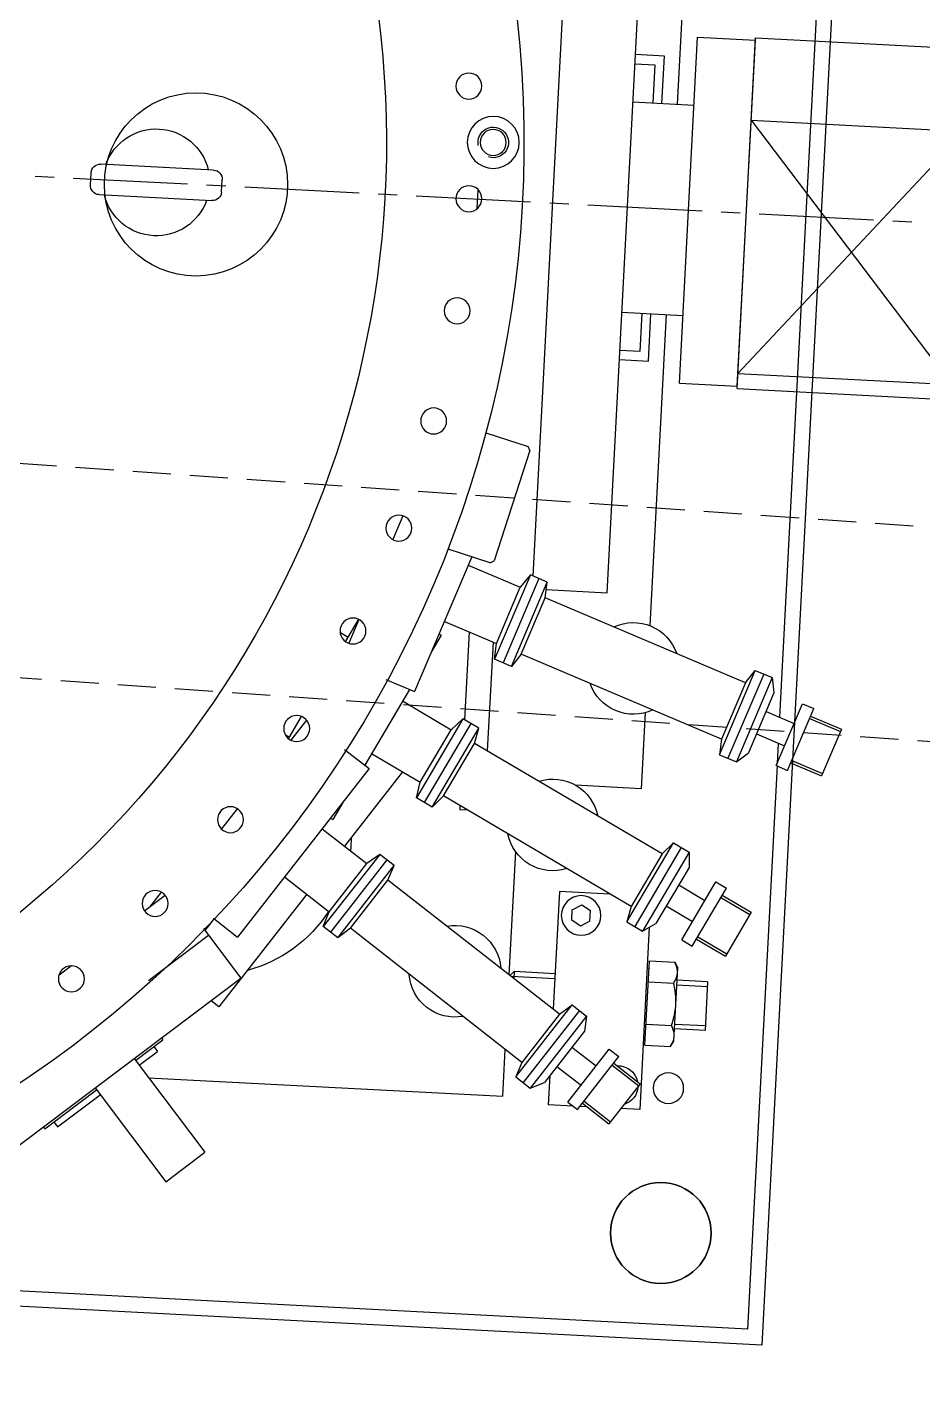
# Model space of a CAD drawing. Extents: x -50 to 48714, y -13211 to 6743.
# Drawn here: x 24393.5 to 24686.8, y -784.2 to -338.9 of the extents above; entities that cross this region are included whole.
import ezdxf

# ---------------------------------------------------------------- set-up
doc = ezdxf.new("R2010")
doc.units = 0
doc.header["$LTSCALE"] = 50
doc.linetypes.add('UE46_01$0$GESTRICHELT2', pattern=[0.375, 0.25, -0.125])
doc.linetypes.add('UE46_01$0$MITTE2', pattern=[1.125, 0.75, -0.125, 0.125, -0.125])
doc.layers.get('0').update_dxf_attribs({"linetype": 'CONTINUOUS'})
for name, color, linetype in [('UE46_01$0$0N', 7, 'CONTINUOUS'), ('UE46_01$0$BETON', 9, 'CONTINUOUS'), ('UE46_01$0$MITTE2', 5, 'UE46_01$0$MITTE2'), ('UE46_01$0$VERDECKT2', 7, 'UE46_01$0$GESTRICHELT2')]:
    doc.layers.add(name, color=color, linetype=linetype)

# ---------------------------------------------------------------- blocks, each defined once
blk = doc.blocks.new('UE46_01$0$GK_UE46PGM_O')
for p, q in [((-409, 164.26), (-409, -164.26)), ((-365, 136.59), (-365, 34.5)), ((-350.5, -126.5), (-350.5, 126.5)), ((-326, -122.35), (-326, 122.35)), ((-370.5, 56.75), (-389.5, 56.75)), ((-389.5, -56.75), (-389.5, 56.75)), ((-370.5, -56.75), (-370.5, 56.75)), ((-360, 50), (-350.5, 50)), ((-360, 34.5), (-360, 50)), ((-350.5, 47), (-357, 47)), ((-357, 47), (-357, 34.5)), ((-350.5, 34.5), (-370.5, 34.5)), ((-214.5, 5), (-177.5, 5)), ((-301.4, -3.08), (-301.4, 3.08)), ((-217.5, -2), (-217.5, 2)), ((-174.5, -2), (-174.5, 2)), ((-177.5, -5), (-214.5, -5)), ((-350.5, -34.5), (-370.5, -34.5)), ((-365, -34.5), (-365, -136.59)), ((-360, -50), (-360, -34.5)), ((-357, -34.5), (-357, -47)), ((-357, -47), (-350.5, -47)), ((-350.5, -50), (-360, -50)), ((-370.5, -56.75), (-389.5, -56.75)), ((-322.8, -81.29), (-322.09, -80.07)), ((-308.05, -76.3), (-322.09, -80.07)), ((-322.8, -81.29), (-312.96, -118)), ((-282.35, -104.9), (-279.49, -112.77)), ((-311.74, -118.71), (-297.69, -114.94)), ((-304.57, -119.87), (-321.96, -126.19)), ((-311.74, -118.71), (-312.96, -118)), ((-305.59, -117.06), (-289.18, -162.15)), ((-330.71, -124.06), (-325.08, -122.01)), ((-320.45, -152.25), (-330.71, -124.06)), ((-330.26, -129.22), (-330.71, -124.06)), ((-327.89, -123.04), (-317.63, -151.23)), ((-325.08, -122.01), (-314.81, -150.2)), ((-325.08, -122.01), (-321.96, -126.19)), ((-330.5, -126.5), (-350.5, -126.5)), ((-315.12, -144.99), (-321.96, -126.19)), ((-397.28, -153.61), (-330.26, -129.22)), ((-323.42, -148.01), (-330.26, -129.22)), ((-297.73, -138.66), (-315.12, -144.99)), ((-306, -141.67), (-306, -170.49)), ((-269.75, -139.52), (-266.88, -147.4)), ((-269.62, -139.44), (-265.76, -146.87)), ((-314.81, -150.2), (-315.12, -144.99)), ((-314, -144.58), (-314, -180.29)), ((-296.21, -142.85), (-296.96, -143.24)), ((-296.96, -143.24), (-293.99, -148.94)), ((-263.91, -144.08), (-266.51, -145.43)), ((-400.25, -149.37), (-405.89, -151.42)), ((-403.07, -150.4), (-392.81, -178.59)), ((-397.28, -153.61), (-400.25, -149.37)), ((-389.99, -177.56), (-400.25, -149.37)), ((-390.44, -172.41), (-323.42, -148.01)), ((-323.42, -148.01), (-320.45, -152.25)), ((-320.45, -152.25), (-314.81, -150.2)), ((-405.89, -151.42), (-406.76, -156.35)), ((-405.89, -151.42), (-395.63, -179.61)), ((-397.28, -153.61), (-390.44, -172.41)), ((-416.27, -159.46), (-420.03, -160.83)), ((-408.74, -180.13), (-416.27, -159.46)), ((-406.76, -156.35), (-399.46, -176.4)), ((-279.63, -158.68), (-289.18, -162.15)), ((-419.11, -163.33), (-429.45, -167.1)), ((-418.82, -164.14), (-429.16, -167.9)), ((-412.5, -181.5), (-420.03, -160.83)), ((-404.48, -162.61), (-413.87, -166.04)), ((-287.44, -161.52), (-274.15, -187.05)), ((-429.45, -167.1), (-423.75, -182.75)), ((-365, -165.04), (-365, -190)), ((-285.41, -165.41), (-301.82, -173.96)), ((-401.74, -170.13), (-411.14, -173.55)), ((-409, -172.77), (-409, -179.42)), ((-390.44, -172.41), (-389.99, -177.56)), ((-310.79, -172.98), (-305.46, -170.21)), ((-296.93, -199.59), (-310.79, -172.98)), ((-309.67, -178.04), (-310.79, -172.98)), ((-308.12, -171.6), (-294.27, -198.21)), ((-305.46, -170.21), (-291.61, -196.82)), ((-305.46, -170.21), (-301.82, -173.96)), ((-254.31, -173.29), (-249.54, -180.1)), ((-252.54, -172.25), (-248.74, -179.57)), ((-395.63, -179.61), (-399.46, -176.4)), ((-389.99, -177.56), (-395.63, -179.61)), ((-372.93, -210.97), (-309.67, -178.04)), ((-300.43, -195.78), (-309.67, -178.04)), ((-292.59, -191.7), (-301.82, -173.96)), ((-413.71, -178.19), (-424.04, -181.95)), ((-413.41, -178.99), (-423.75, -182.75)), ((-408.74, -180.13), (-412.5, -181.5)), ((-409, -180.13), (-409, -365)), ((-267.31, -182.26), (-275.67, -188.11)), ((-247.77, -178.51), (-248.96, -179.13)), ((-276.18, -183.15), (-292.59, -191.7)), ((-365, -190), (-343.44, -190)), ((-286.6, -188.58), (-268.88, -213.88)), ((-275.67, -188.11), (-235.52, -245.45)), ((-363.69, -228.71), (-300.43, -195.78)), ((-300.43, -195.78), (-296.93, -199.59)), ((-291.61, -196.82), (-292.59, -191.7)), ((-308.54, -200), (-306, -200)), ((-306, -198.68), (-306, -200)), ((-296.93, -199.59), (-291.61, -196.82)), ((-267.61, -199.63), (-264.64, -205.33)), ((-233.15, -203.5), (-228.37, -210.33)), ((-376.42, -207.15), (-381.75, -209.92)), ((-379.09, -208.54), (-365.23, -235.15)), ((-362.57, -233.76), (-376.42, -207.15)), ((-372.93, -210.97), (-376.42, -207.15)), ((-261.33, -208.59), (-276.48, -219.2)), ((-263.88, -204.94), (-264.64, -205.33)), ((-381.75, -209.92), (-381.96, -214.92)), ((-381.75, -209.92), (-367.89, -236.53)), ((-372.93, -210.97), (-363.69, -228.71)), ((-325, -253.17), (-325, -212.7)), ((-381.96, -214.92), (-372.11, -233.85)), ((-285.5, -219.41), (-280.58, -215.96)), ((-283.04, -217.68), (-265.83, -242.26)), ((-280.58, -215.96), (-263.37, -240.54)), ((-280.58, -215.96), (-276.48, -219.2)), ((-390.99, -219.24), (-394.54, -221.09)), ((-384.38, -240.61), (-394.54, -221.09)), ((-380.83, -238.76), (-390.99, -219.24)), ((-378.88, -220.84), (-387.75, -225.45)), ((-268.29, -243.98), (-285.5, -219.41)), ((-283.72, -224.27), (-285.5, -219.41)), ((-265.01, -235.58), (-276.48, -219.2)), ((-393.3, -223.46), (-403.06, -228.54)), ((-392.91, -224.22), (-402.66, -229.3)), ((-356.57, -225), (-340, -225)), ((-342.15, -265.18), (-283.72, -224.27)), ((-340, -225), (-340, -263.67)), ((-272.25, -240.65), (-283.72, -224.27)), ((-249.86, -224.97), (-265.01, -235.58)), ((-403.06, -228.54), (-395.37, -243.32)), ((-375.19, -227.93), (-384.06, -232.55)), ((-363.69, -228.71), (-362.57, -233.76)), ((-347.5, -229.04), (-350.5, -230.77)), ((-350.5, -234.23), (-350.5, -230.77)), ((-344.5, -230.77), (-347.5, -229.04)), ((-344.5, -234.23), (-344.5, -230.77)), ((-257.41, -230.26), (-230.6, -268.55)), ((-367.89, -236.53), (-372.11, -233.85)), ((-370, -235.19), (-370, -295)), ((-362.57, -233.76), (-367.89, -236.53)), ((-350.5, -234.23), (-347.5, -235.97)), ((-347.5, -235.97), (-344.5, -234.23)), ((-263.37, -240.54), (-265.01, -235.58)), ((-211.11, -233.08), (-204.69, -238.48)), ((-209.76, -232.06), (-206.16, -237.19)), ((-386, -237.48), (-395.76, -242.56)), ((-385.61, -238.24), (-395.37, -243.32)), ((-380.83, -238.76), (-384.38, -240.61)), ((-227.26, -239.67), (-235.52, -245.45)), ((-227.51, -239.84), (-224.7, -243.85)), ((-330.68, -281.56), (-272.25, -240.65)), ((-272.25, -240.65), (-268.29, -243.98)), ((-268.29, -243.98), (-263.37, -240.54)), ((-224.18, -243.23), (-237.24, -258.8)), ((-378.93, -246.14), (-380, -248)), ((-380, -272), (-380, -248)), ((-370.6, -246.14), (-378.93, -246.14)), ((-370.6, -273.86), (-370.6, -246.14)), ((-370.6, -248.76), (-370, -248.76)), ((-226, -245.4), (-207.08, -261.27)), ((-390, -252), (-380, -252)), ((-390, -252), (-390, -268)), ((-380, -253.6), (-390, -253.6)), ((-370.6, -253.07), (-378.93, -253.07)), ((-340, -252), (-326.6, -252)), ((-325.61, -253.6), (-340, -253.6)), ((-326.6, -252), (-325.25, -253.35)), ((-326.6, -252), (-326.6, -254.29)), ((-181.73, -257.74), (-177.8, -261.03)), ((-346.11, -261.85), (-351.03, -265.29)), ((-328.91, -286.42), (-346.11, -261.85)), ((-342.15, -265.18), (-346.11, -261.85)), ((-150.3, -331.76), (-237.24, -258.8)), ((-380, -266.4), (-390, -266.4)), ((-370.6, -266.93), (-378.93, -266.93)), ((-351.03, -265.29), (-333.82, -289.87)), ((-351.03, -265.29), (-350.59, -270.27)), ((-348.57, -263.57), (-331.36, -288.15)), ((-342.15, -265.18), (-330.68, -281.56)), ((-230.6, -268.55), (-227.89, -266.66)), ((-390, -268), (-380, -268)), ((-370.6, -271.25), (-370, -271.25)), ((-350.59, -270.27), (-338.35, -287.75)), ((-378.93, -273.86), (-380, -272)), ((-370.6, -273.86), (-378.93, -273.86)), ((-358.97, -275.74), (-362.25, -278.03)), ((-346.35, -293.76), (-358.97, -275.74)), ((-346.77, -275.74), (-354.96, -281.47)), ((-360.72, -280.22), (-369.73, -286.53)), ((-349.63, -296.05), (-362.25, -278.03)), ((-325, -293), (-325, -277.59)), ((-212.35, -279.69), (-212.86, -280.31)), ((-204.24, -287.54), (-212.86, -280.31)), ((-360.23, -280.92), (-369.24, -287.23)), ((-342.18, -282.29), (-350.37, -288.03)), ((-330.68, -281.56), (-328.91, -286.42)), ((-209.99, -282.72), (-211.27, -284.25)), ((-205.53, -289.07), (-211.27, -284.25)), ((-369.73, -286.53), (-360.17, -300.18)), ((-340, -285.4), (-340, -295)), ((-333.82, -289.87), (-338.35, -287.75)), ((-328.91, -286.42), (-333.82, -289.87)), ((-203.73, -286.93), (-228.48, -316.42)), ((-351.65, -293.17), (-360.66, -299.48)), ((-351.16, -293.87), (-360.17, -300.18)), ((-346.35, -293.76), (-349.63, -296.05)), ((-208.83, -293), (-325, -293)), ((-370, -295), (-363.8, -295)), ((-352.78, -295), (-350.37, -295)), ((-348.13, -295), (-340, -295)), ((-191.47, -297.21), (-216.22, -326.7)), ((-175.71, -311.48), (-191.99, -297.82)), ((-179.87, -310.6), (-193.27, -299.36)), ((-178.58, -309.07), (-179.87, -310.6)), ((-175.19, -310.87), (-175.71, -311.48)), ((-216.22, -326.7), (-228.48, -316.42)), ((-409, -365), (-119.5, -365))]:
    blk.add_line(p, q)
for centre, radius in [((-296.57, 36.85), 4.25), ((-305.51, 18.84), 8.5), ((-305.51, 18.84), 4.25), ((-298.5, 0), 4.25), ((-296.57, -36.85), 4.25), ((-290.8, -73.29), 4.25), ((-281.25, -108.93), 4.25), ((-268.02, -143.37), 4.25), ((-251.27, -176.25), 4.25), ((-231.18, -207.19), 4.25), ((-347.5, -232.5), 6.5), ((-207.96, -235.87), 4.25), ((-181.87, -261.96), 4.25), ((-379, -287.5), 5), ((-379, -335), 16.5)]:
    blk.add_circle(centre, radius)
for centre, radius, start, end in [((54, 0), 370, 81.4507, 61.9719), ((54, 0), 325, 10.3501, 235.0113), ((-305.51, 18.84), 5, 345, 285), ((-196, 0), 17.5, 16.6316, 163.3684), ((-214.5, 2), 3, 90, 180), ((-177.5, 2), 3, 0, 90), ((-214.5, -2), 3, 180, 270), ((-177.5, -2), 3, 270, 0), ((-196, 0), 17.5, 196.6316, 343.3684), ((-360.35, -150.81), 15, 61.9373, 158.0627), ((-360.35, -150.81), 15, 241.9373, 338.0627), ((-336.68, -203.37), 15, 69.4373, 165.5627), ((-336.68, -203.37), 15, 249.4373, 345.5627), ((-225, -212.5), 46, 178.1313, 183.4009), ((-225, -212.5), 46, 209.9873, 251.8743), ((-307.2, -252.92), 15, 76.9373, 173.0627), ((-307.2, -252.92), 15, 256.9373, 353.0627), ((-362.5, -287.5), 6.5, 84.7584, 165.3828), ((-362.5, -287.5), 6.5, 180.6852, 249.3357)]:
    blk.add_arc(centre, radius, start, end)
for points, start_tangent, end_tangent in [([(-380, -249.61), (-379.95, -248.91), (-379.81, -248.21), (-379.59, -247.52), (-379.29, -246.83), (-378.93, -246.14)], (0, 1), (0.5, 0.866025)), ([(-378.93, -253.07), (-379.29, -252.38), (-379.59, -251.7), (-379.81, -251.01), (-379.95, -250.31), (-380, -249.61)], (-0.5, 0.866025), (0, 1)), ([(-380, -260), (-379.95, -258.6), (-379.81, -257.21), (-379.59, -255.82), (-379.29, -254.45), (-378.93, -253.07)], (0, 1), (0.27735, 0.960769)), ([(-378.93, -266.93), (-379.29, -265.55), (-379.59, -264.18), (-379.81, -262.8), (-379.95, -261.4), (-380, -260)], (-0.27735, 0.960769), (0, 1)), ([(-380, -270.39), (-379.95, -269.69), (-379.81, -269), (-379.59, -268.31), (-379.29, -267.62), (-378.93, -266.93)], (0, 1), (0.5, 0.866025)), ([(-378.93, -273.86), (-379.29, -273.17), (-379.59, -272.48), (-379.81, -271.79), (-379.95, -271.09), (-380, -270.39)], (-0.5, 0.866025), (0, 1))]:
    blk.add_spline(points, degree=3, dxfattribs=dict(start_tangent=start_tangent, end_tangent=end_tangent))
blk = doc.blocks.new('UE46_01$0$V_DN63_O')
for p, q in [((0, 57.5), (70, 57.5)), ((0, 30.5), (70, 30.5)), ((0, 30.5), (70, -52.5)), ((70, 30.5), (0, -52.5)), ((0, -52.5), (70, -52.5)), ((0, -57.5), (70, -57.5))]:
    blk.add_line(p, q)
at = {"layer": 'UE46_01$0$0N'}
for p, q in [((0, -57.5), (0, 57.5)), ((70, 57.5), (70, -57.5)), ((70, 56.75), (70, -56.75))]:
    blk.add_line(p, q, dxfattribs=at)
blk = doc.blocks.new('UE46_01$0$SOCKEL_GKJO_O')
at = {"layer": 'UE46_01$0$BETON'}
for p, q in [((414, 370), (414, -370)), ((414, -370), (-396, -370))]:
    blk.add_line(p, q, dxfattribs=at)
for centre, radius in [((209, 0), 30), ((379, -335), 16.5)]:
    blk.add_circle(centre, radius, dxfattribs=at)
blk = doc.blocks.new('UE46_01')
at = {"layer": 'UE46_01$0$MITTE2'}
blk.add_line((24240.06, -379.44), (25987.67, -471.02), dxfattribs=at)
at = {"layer": 'UE46_01$0$VERDECKT2'}
for p, q in [((17002.44, 34.91), (25980.52, -592.89)), ((16997.56, -34.91), (25975.63, -662.72))]:
    blk.add_line(p, q, dxfattribs=at)
at = {"xscale": -1, "rotation": 356.9999999999987}
blk.add_blockref('UE46_01$0$GK_UE46PGM_O', (24240.06, -379.44), dxfattribs=at)
at = {"rotation": 357}
for name, p in [('UE46_01$0$SOCKEL_GKJO_O', (24240.06, -379.44)), ('UE46_01$0$V_DN63_O', (24629.03, -399.82))]:
    blk.add_blockref(name, p, dxfattribs=at)

msp = doc.modelspace()

# ---------------------------------------------------------------- block references
msp.add_blockref('UE46_01', (0, 0))

doc.saveas('drawing.dxf')
